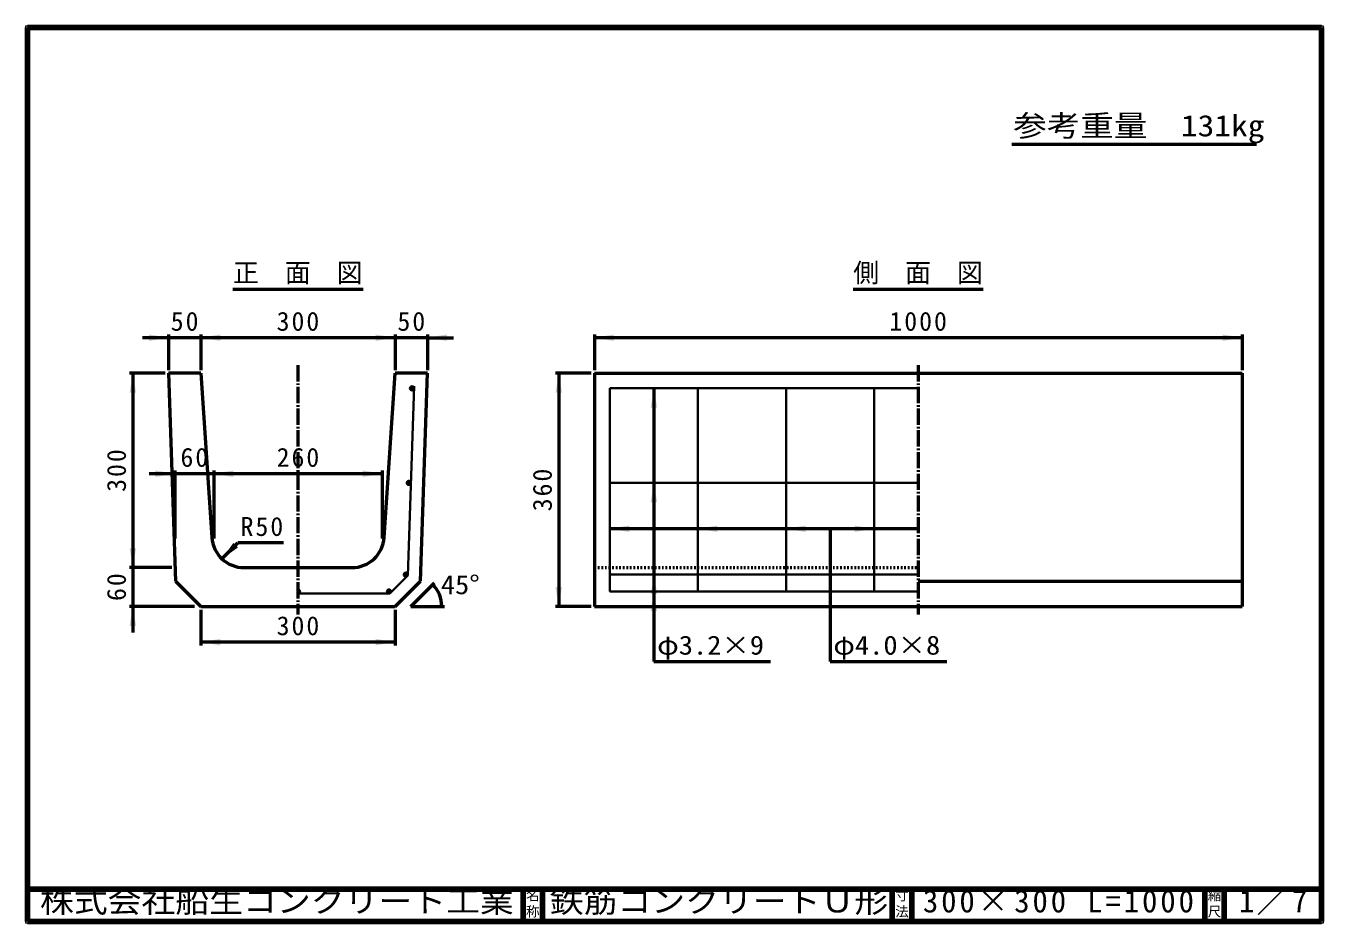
# Model space of a CAD drawing. Units: millimetres, scale not verified, with parts at other scales. Extents: x 100 to 4105, y 100 to 2870.
import ezdxf
from ezdxf.enums import TextEntityAlignment as Align

# ---------------------------------------------------------------- set-up
doc = ezdxf.new("R2010")
doc.units = ezdxf.units.MM
doc.header["$LTSCALE"] = 5
doc.linetypes.add('USER1', pattern=[13.4, 10, -1.2, 1, -1.2])
doc.linetypes.add('USER2', pattern=[2.2, 1, -1.2])
doc.layers.add('V-nasSTD', color=7, linetype='Continuous', lineweight=50)
doc.styles.add('ＭＳ ゴシック', font='')
doc.styles.get('ＭＳ ゴシック').set_extended_font_data('MS Gothic')

msp = doc.modelspace()

# ---------------------------------------------------------------- hatches: boundary and pattern name
at = {"layer": 'V-nasSTD'}
for points in [[(480, 1897.4), (540, 1907.4), (480, 1917.4)], [(700, 1917.4), (640, 1907.4), (700, 1897.4)], [(1180, 1897.4), (1240, 1907.4), (1180, 1917.4)], [(1400, 1917.4), (1340, 1907.4), (1400, 1897.4)], [(1915, 1917.4), (1855, 1907.4), (1915, 1897.4)], [(3795, 1897.4), (3855, 1907.4), (3795, 1917.4)], [(440, 1737.4), (430, 1797.4), (420, 1737.4)], [(1755, 1737.4), (1745, 1797.4), (1735, 1737.4)], [(1298.431, 1751.004, 1), (1285.638, 1751.43, 1)], [(2049, 1691.217), (2039, 1751.217), (2029, 1691.217)], [(500, 1477.4), (560, 1487.4), (500, 1497.4)], [(740, 1497.4), (680, 1487.4), (740, 1477.4)], [(1140, 1477.4), (1200, 1487.4), (1140, 1497.4)], [(1288.694, 1458.872, 1), (1275.901, 1459.299, 1)], [(2049, 1399.086), (2039, 1459.086), (2029, 1399.086)], [(1963, 1327.483), (1903, 1317.483), (1963, 1307.483)], [(2235, 1327.483), (2175, 1317.483), (2235, 1307.483)], [(2507, 1327.483), (2447, 1317.483), (2507, 1307.483)], [(2659, 1307.483), (2719, 1317.483), (2659, 1327.483)], [(420, 1257.4), (430, 1197.4), (440, 1257.4)], [(740.592, 1273.873), (705.237, 1224.375), (754.734, 1259.731)], [(1279.246, 1175.454), (1279.26, 1175.88, 0.82068), (1266.948, 1178.329, 0.82068), (1277.386, 1171.355, 0.18165)], [(2049, 1115.88), (2039, 1175.88), (2029, 1115.88)], [(940, 1130.2, -1), (940, 1117.4)], [(1220.779, 1117.4, 1), (1220.779, 1130.2, 1)], [(1735, 1137.4), (1745, 1077.4), (1755, 1137.4)], [(2049, 1063.8), (2039, 1123.8), (2029, 1063.8)], [(440, 1017.4), (430, 1077.4), (420, 1017.4)], [(700, 977.4), (640, 967.4), (700, 957.4)], [(1180, 957.4), (1240, 967.4), (1180, 977.4)]]:
    msp.add_hatch(color=256, dxfattribs=at).paths.add_polyline_path(points)

# ---------------------------------------------------------------- linework, layer by layer
at = {"layer": 'V-nasSTD', "lineweight": 100}
for p, q in [((105, 2865), (105, 105)), ((4100, 2865), (105, 2865)), ((4100, 105), (4100, 2865)), ((105, 205), (4100, 205)), ((1635, 205), (1635, 105)), ((1695, 205), (1695, 105)), ((2775, 205), (2775, 105)), ((2835, 205), (2835, 105)), ((3740, 205), (3740, 105)), ((3800, 205), (3800, 105)), ((105, 105), (4100, 105))]:
    msp.add_line(p, q, dxfattribs=at)
at = {"layer": 'V-nasSTD'}
for p, q in [((3144.5, 2505), (3900, 2505)), ((738.996, 2057.4), (1141.004, 2057.4)), ((2653.996, 2057.4), (3056.004, 2057.4)), ((540, 1907.4), (460, 1907.4)), ((540, 1917.4), (540, 1807.4)), ((640, 1907.4), (540, 1907.4)), ((640, 1917.4), (640, 1807.4)), ((1240, 1907.4), (640, 1907.4)), ((1240, 1917.4), (1240, 1807.4)), ((1340, 1907.4), (1240, 1907.4)), ((1340, 1917.4), (1340, 1807.4)), ((1340, 1907.4), (1420, 1907.4)), ((1855, 1917.4), (1855, 1807.4)), ((3855, 1907.4), (1855, 1907.4)), ((3855, 1917.4), (3855, 1807.4)), ((530, 1797.4), (420, 1797.4)), ((430, 1797.4), (430, 1197.4)), ((540, 1797.4), (561.379, 1156.021)), ((640, 1797.4), (540, 1797.4)), ((640, 1797.4), (673.777, 1290.748)), ((1206.223, 1290.748), (1240, 1797.4)), ((1340, 1797.4), (1240, 1797.4)), ((1318.621, 1156.021), (1340, 1797.4)), ((1845, 1797.4), (1735, 1797.4)), ((1745, 1797.4), (1745, 1077.4)), ((1855, 1797.4), (1855, 1077.4)), ((1855, 1797.4), (3855, 1797.4)), ((3855, 1797.4), (3855, 1077.4)), ((2039, 1751.217), (2039, 907.4)), ((560, 1487.4), (480, 1487.4)), ((560, 1497.4), (560, 1287.4)), ((680, 1487.4), (560, 1487.4)), ((680, 1497.4), (680, 1287.4)), ((1200, 1487.4), (680, 1487.4)), ((1200, 1497.4), (1200, 1287.4)), ((2855, 1317.483), (1903, 1317.483)), ((2583, 1317.483), (2583, 907.4)), ((705.237, 1224.375), (754.734, 1273.873)), ((894.734, 1273.873), (754.734, 1273.873)), ((550, 1197.4), (420, 1197.4)), ((430, 1197.4), (430, 1077.4)), ((773.555, 1197.4), (1106.445, 1197.4)), ((561.379, 1156.021), (640, 1077.4)), ((1240, 1077.4), (1318.621, 1156.021)), ((1288, 1077.4), (1361.539, 1150.939)), ((2855, 1156.021), (3855, 1156.021)), ((620, 1077.4), (420, 1077.4)), ((430, 1077.4), (430, 997.4)), ((640, 1077.4), (1240, 1077.4)), ((640, 1067.4), (640, 957.4)), ((1240, 1067.4), (1240, 957.4)), ((1288, 1077.4), (1392, 1077.4)), ((1845, 1077.4), (1735, 1077.4)), ((1855, 1077.4), (3855, 1077.4)), ((1240, 967.4), (640, 967.4)), ((2039, 907.4), (2399, 907.4)), ((2583, 907.4), (2943, 907.4))]:
    msp.add_line(p, q, dxfattribs=at)
at = {"layer": 'V-nasSTD', "linetype": 'USER1'}
for p, q in [((940, 1822.4), (940, 1052.4)), ((2855, 1822.4), (2855, 1052.4))]:
    msp.add_line(p, q, dxfattribs=at)
at = {"layer": 'V-nasSTD', "lineweight": 35}
for p, q in [((1279.169, 1173.138), (1298.644, 1757.4)), ((1903, 1751.217), (2855, 1751.217)), ((1903, 1751.217), (1903, 1123.8)), ((2175, 1751.217), (2175, 1123.8)), ((2447, 1751.217), (2447, 1123.8)), ((2719, 1751.217), (2719, 1123.8)), ((1903, 1459.086), (2855, 1459.086)), ((1223.431, 1117.4), (1279.169, 1173.138)), ((1903, 1175.88), (2855, 1175.88)), ((940, 1117.4), (940, 1130.2)), ((1903, 1123.8), (2855, 1123.8)), ((940, 1117.4), (1223.431, 1117.4))]:
    msp.add_line(p, q, dxfattribs=at)
at = {"layer": 'V-nasSTD', "linetype": 'USER2'}
msp.add_line((1855, 1197.4), (2855, 1197.4), dxfattribs=at)
at = {"layer": 'V-nasSTD', "lineweight": 13}
msp.add_lwpolyline([(100, 100), (100, 2870), (4105, 2870), (4105, 100)], close=True, dxfattribs=at)
at = {"layer": 'V-nasSTD', "lineweight": 35}
for centre in [(1292.035, 1751.217), (1282.297, 1459.086), (1272.86, 1175.88), (1220.779, 1123.8)]:
    msp.add_circle(centre, 6.4, dxfattribs=at)
at = {"layer": 'V-nasSTD'}
for centre, radius, start, end in [((773.555, 1297.4), 100, 183.81407, 270), ((1106.445, 1297.4), 100, 270, 356.18593), ((1288, 1077.4), 96, 0, 45)]:
    msp.add_arc(centre, radius, start, end, dxfattribs=at)
at = {"layer": 'V-nasSTD', "lineweight": 35}
msp.add_arc((940, 1123.8), 6.4, 270, 90, dxfattribs=at)
msp.add_arc((940, 1123.8), 6.4, 270, 90, dxfattribs=at)

# ---------------------------------------------------------------- texts
at = {"layer": 'V-nasSTD', "style": 'ＭＳ ゴシック'}
for s, height, width, p in [('参考重量\u3000131kg', 65.98, 1.15, (3148.5, 2595)), ('45°', 58.65, 1.1, (1381.041, 1174.008)), ('φ3.2×9', 58.65, 1.1, (2049, 987.4)), ('φ4.0×8', 58.65, 1.1, (2593, 987.4)), ('株式会社船生コンクリート工業', 69.65, 1.1, (143.25, 202.55)), ('鉄筋コンクリートＵ形', 69.65, 1.1, (1717.25, 202.47))]:
    msp.add_text(s, height=height, dxfattribs=dict(at, width=width)).set_placement(p, align=Align.TOP_LEFT)
for s, height, p in [('正\u3000面\u3000図', 58.65, (739.496, 2137.4)), ('側\u3000面\u3000図', 58.65, (2654.496, 2137.4)), ('名', 30.79, (1643.982, 200.999)), ('寸', 30.79, (2783.982, 200.999)), ('縮', 30.79, (3748.982, 200.999)), ('称', 30.79, (1643.976, 151.01)), ('法', 30.79, (2783.976, 151.01)), ('尺', 30.79, (3748.976, 151.01))]:
    msp.add_text(s, height=height, dxfattribs=at).set_placement(p, align=Align.TOP_LEFT)
at = {"layer": 'V-nasSTD', "attachment_point": 1, "style": 'ＭＳ ゴシック'}
for s, insert, char_height in [('\\T1.15;50', (547, 1987.4), 58.65), ('\\T1.15;300', (874, 1987.4), 58.65), ('\\T1.15;50', (1247, 1987.4), 58.65), ('\\T1.15;1000', (2766, 1987.4), 58.65), ('\\T1.15;60', (577, 1567.4), 58.65), ('\\T1.15;260', (874, 1567.4), 58.65), ('\\T1.15;R50', (762.734, 1353.873), 58.65), ('\\T1.15;300', (874, 1047.4), 58.65), ('\\T1.19;300×300\\~L=1000', (2869.5, 202.508), 69.65), ('\\T1.15;1／7', (3845.521, 202.582), 69.65)]:
    msp.add_mtext(s, dxfattribs=dict(at, insert=insert, char_height=char_height))
at = {"layer": 'V-nasSTD', "char_height": 58.65, "attachment_point": 1, "rotation": 90, "style": 'ＭＳ ゴシック'}
for s, insert in [('\\T1.15;300', (350, 1431.4)), ('\\T1.15;360', (1665, 1371.4)), ('\\T1.15;60', (350, 1094.4))]:
    msp.add_mtext(s, dxfattribs=dict(at, insert=insert))

doc.saveas('drawing.dxf')
